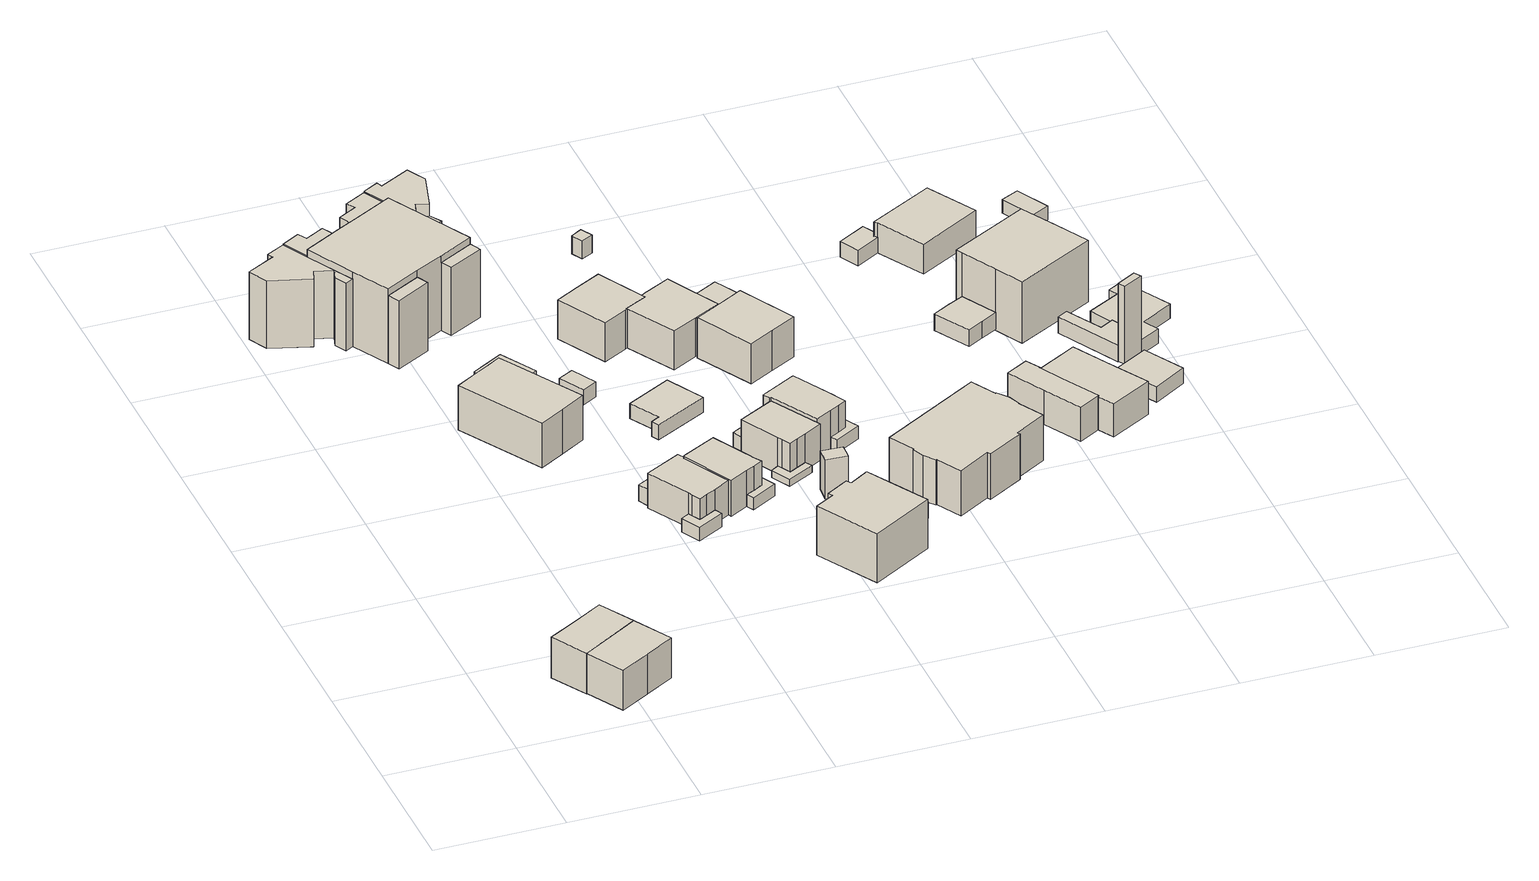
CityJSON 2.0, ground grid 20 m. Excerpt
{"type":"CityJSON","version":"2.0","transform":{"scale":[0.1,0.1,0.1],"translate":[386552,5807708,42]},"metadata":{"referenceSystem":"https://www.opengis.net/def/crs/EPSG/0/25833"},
"CityObjects":{
"building1":{"type":"Building","attributes":{"Gemeindeschluessel":"11000006","BezugspunktDach":"2200","function":"31001_1010","measuredHeight":9.32,"storeysAboveGround":2},"address":[{"country":"Germany","locality":"Berlin","thoroughfareNumber":"106","thoroughfareName":"Schütte-Lanz-Straße"}],"geometry":[{"type":"Solid","lod":"1","boundaries":[[[[0,1,2,3,4]],[[5,6,7,8,9]],[[5,9,4,3]],[[6,5,3,2]],[[7,6,2,1]],[[8,7,1,0]],[[9,8,0,4]]]]}]},
"building2":{"type":"Building","attributes":{"Gemeindeschluessel":"11000006","BezugspunktDach":"2200","function":"31001_1010","measuredHeight":9.25,"storeysAboveGround":2},"address":[{"country":"Germany","locality":"Berlin","thoroughfareNumber":"108","thoroughfareName":"Schütte-Lanz-Straße"}],"geometry":[{"type":"Solid","lod":"1","boundaries":[[[[10,11,12,1,13,0]],[[14,15,16,17,18,19]],[[14,19,0,13]],[[15,14,13,1]],[[16,15,1,12]],[[17,16,12,11]],[[18,17,11,10]],[[19,18,10,0]]]]}]},
"building3":{"type":"Building","attributes":{"Gemeindeschluessel":"11000006","BezugspunktDach":"2200","function":"31001_1010","measuredHeight":8.36,"storeysAboveGround":1},"address":[{"country":"Germany","locality":"Berlin","thoroughfareNumber":"99B","thoroughfareName":"Schütte-Lanz-Straße"}],"geometry":[{"type":"Solid","lod":"1","boundaries":[[[[20,21,22,23,24,25,26,27]],[[28,29,30,31,32,33,34,35]],[[28,35,27,26]],[[29,28,26,25]],[[30,29,25,24]],[[31,30,24,23]],[[32,31,23,22]],[[33,32,22,21]],[[34,33,21,20]],[[35,34,20,27]]]]}]},
"building4":{"type":"Building","attributes":{"Gemeindeschluessel":"11000006","function":"31001_1010"},"address":[{"country":"Germany","locality":"Berlin","thoroughfareNumber":"97, 99","thoroughfareName":"Schütte-Lanz-Straße"}],"children":["building4-1","building4-2","building4-3","building4-4","building4-5","building4-6","building4-7"]},
"building4-1":{"type":"BuildingPart","attributes":{"BezugspunktDach":"2200","measuredHeight":13.59,"storeysAboveGround":2},"parents":["building4"],"geometry":[{"type":"MultiSurface","lod":"1","boundaries":[[[36,37,38,39,40,41,42,43,44,45]],[[46,47,48,49,50,51,52,53,54,55]],[[56,57,58,55,45,44]],[[47,46,44,43]],[[59,60,43,42]],[[61,62,42,41]],[[50,49,41,40]],[[63,64,50,40,39]],[[52,51,39,38]],[[65,66,67,38,37]],[[54,53,37,36]],[[68,69,54,36,45]],[[46,55,58,57,56]],[[48,47,60,59]],[[49,70,48,62,61]],[[71,51,50,64,63]],[[53,52,67,66,65]],[[55,54,69,68]]]}]},
"building4-2":{"type":"BuildingPart","attributes":{"BezugspunktDach":"2200","measuredHeight":11.57,"storeysAboveGround":2},"parents":["building4"],"geometry":[{"type":"MultiSurface","lod":"1","boundaries":[[[61,72,73,74,75,76,77,78,79,80,81]],[[82,83,84,85,86,87,88,89,90,49,91]],[[82,91,81,80]],[[83,82,80,79]],[[84,83,79,78]],[[85,84,78,77]],[[86,85,77,76]],[[87,86,76,75]],[[88,87,75,74]],[[89,88,74,73]],[[90,89,73,72]],[[49,90,72,61]],[[91,92,59,62,81]],[[61,62,48,49]],[[48,59,92,91]]]}]},
"building4-3":{"type":"BuildingPart","attributes":{"BezugspunktDach":"2200","measuredHeight":11.34,"storeysAboveGround":2},"parents":["building4"],"geometry":[{"type":"MultiSurface","lod":"1","boundaries":[[[60,59,92,93,94,95]],[[96,97,91,48,47,98]],[[96,98,95,94]],[[97,96,94,93]],[[91,97,93,92]],[[98,47,60,95]],[[59,60,47,48]]]}]},
"building4-4":{"type":"BuildingPart","attributes":{"BezugspunktDach":"2200","measuredHeight":11.34,"storeysAboveGround":2},"parents":["building4"],"geometry":[{"type":"MultiSurface","lod":"1","boundaries":[[[58,57,99,100,101,102]],[[103,104,105,46,55,106]],[[103,106,102,101]],[[104,103,101,100]],[[105,104,100,99]],[[46,105,99,57]],[[107,68,55,58,102]],[[55,46,57,58]],[[106,55,68,107]]]}]},
"building4-5":{"type":"BuildingPart","attributes":{"BezugspunktDach":"2200","measuredHeight":11.31,"storeysAboveGround":2},"parents":["building4"],"geometry":[{"type":"MultiSurface","lod":"1","boundaries":[[[108,109,110,111,112,113,69,107,114,115,116]],[[117,118,106,54,119,120,121,122,123,124,125]],[[117,125,116,115]],[[118,117,115,114]],[[106,118,114,107]],[[119,54,69,113]],[[120,119,113,112]],[[121,120,112,111]],[[122,121,111,110]],[[123,122,110,109]],[[124,123,109,108]],[[125,124,108,116]],[[54,55,68,69]],[[107,68,55,106]]]}]},
"building4-6":{"type":"BuildingPart","attributes":{"BezugspunktDach":"2200","measuredHeight":11.34,"storeysAboveGround":2},"parents":["building4"],"geometry":[{"type":"MultiSurface","lod":"1","boundaries":[[[126,127,67,66]],[[52,128,129,53]],[[128,52,67,127]],[[129,128,127,126]],[[53,129,126,66]],[[52,53,66,67,130]]]}]},
"building4-7":{"type":"BuildingPart","attributes":{"BezugspunktDach":"2200","measuredHeight":11.34,"storeysAboveGround":2},"parents":["building4"],"geometry":[{"type":"Solid","lod":"1","boundaries":[[[[131,132,64,63]],[[50,133,134,51]],[[133,50,64,132]],[[134,133,132,131]],[[51,134,131,63]],[[51,63,64,50]]]]}]},
"building5":{"type":"Building","attributes":{"Gemeindeschluessel":"11000006","function":"31001_2463"},"address":[{"country":"Germany","locality":"Berlin","thoroughfareNumber":"99B (1)","thoroughfareName":"Schütte-Lanz-Straße"}],"children":["building5-1","building5-2"]},
"building5-1":{"type":"BuildingPart","attributes":{"BezugspunktDach":"2200","measuredHeight":3.86,"storeysAboveGround":1},"parents":["building5"],"geometry":[{"type":"MultiSurface","lod":"1","boundaries":[[[135,136,137,138,139]],[[140,141,142,143,144]],[[140,144,139,138]],[[141,140,138,137]],[[142,141,137,136]],[[143,142,136,135]],[[145,146,147,143,135,139]],[[148,144,147,146,145]]]}]},
"building5-2":{"type":"BuildingPart","attributes":{"BezugspunktDach":"2200","measuredHeight":2.86,"storeysAboveGround":1},"parents":["building5"],"geometry":[{"type":"Solid","lod":"1","boundaries":[[[[149,146,145,150]],[[144,147,151,152]],[[144,152,150,145]],[[151,147,146,149]],[[152,151,149,150]],[[147,144,145,146]]]]}]},
"building6":{"type":"Building","attributes":{"Gemeindeschluessel":"11000006","BezugspunktDach":"2200","function":"51009_1610","measuredHeight":2.29,"storeysAboveGround":0},"address":[{"country":"Germany","locality":"Berlin"}],"geometry":[{"type":"Solid","lod":"1","boundaries":[[[[153,154,155,156,157,158,159,160]],[[161,162,163,164,165,166,167,168]],[[161,168,160,159]],[[162,161,159,158]],[[163,162,158,157]],[[164,163,157,156]],[[165,164,156,155]],[[166,165,155,154]],[[167,166,154,153]],[[168,167,153,160]]]]}]},
"building7":{"type":"Building","attributes":{"Gemeindeschluessel":"11000006","function":"31001_1010"},"address":[{"country":"Germany","locality":"Berlin","thoroughfareNumber":"105","thoroughfareName":"Schütte-Lanz-Straße"}],"children":["building7-1","building7-2"]},
"building7-1":{"type":"BuildingPart","attributes":{"BezugspunktDach":"2200","measuredHeight":5.8,"storeysAboveGround":2},"parents":["building7"],"geometry":[{"type":"MultiSurface","lod":"1","boundaries":[[[169,170,171,172,173,174,175,176,177,178,179]],[[180,181,182,183,184,165,164,163,162,161,185]],[[180,185,179,178]],[[181,180,186,187,178,177],[186,188,189,187]],[[182,181,177,176]],[[183,182,176,175]],[[184,183,175,174]],[[165,184,174,173]],[[164,165,173,172]],[[163,164,172,171]],[[162,163,171,170]],[[161,162,170,169]],[[185,161,169,179]],[[189,188,186,187]]]}]},
"building7-2":{"type":"BuildingPart","attributes":{"BezugspunktDach":"2200","measuredHeight":3.05,"storeysAboveGround":2},"parents":["building7"],"geometry":[{"type":"Solid","lod":"1","boundaries":[[[[187,189,190,191,192]],[[193,194,188,186,195]],[[193,195,192,191]],[[194,193,191,190]],[[188,194,190,189]],[[195,186,187,192]],[[186,188,189,187]]]]}]},
"building8":{"type":"Building","attributes":{"Gemeindeschluessel":"11000006","BezugspunktDach":"2200","function":"51009_1611","measuredHeight":2.43,"storeysAboveGround":0},"address":[{"country":"Germany","locality":"Berlin"}],"geometry":[{"type":"Solid","lod":"1","boundaries":[[[[196,197,198,199]],[[200,201,202,203]],[[200,203,199,198]],[[201,200,198,197]],[[202,201,197,196]],[[203,202,196,199]]]]}]},
"building9":{"type":"Building","attributes":{"Gemeindeschluessel":"11000006","function":"31001_1010"},"address":[{"country":"Germany","locality":"Berlin","thoroughfareNumber":"105A","thoroughfareName":"Schütte-Lanz-Straße"}],"children":["building9-1","building9-2"]},
"building9-1":{"type":"BuildingPart","attributes":{"BezugspunktDach":"2200","measuredHeight":6.02,"storeysAboveGround":2},"parents":["building9"],"geometry":[{"type":"MultiSurface","lod":"1","boundaries":[[[204,205,206,207,208,209,210,211,212,213,214]],[[215,216,217,218,219,220,221,222,223,224,225]],[[215,225,214,213]],[[226,227,213,212]],[[216,215,228,229,230]],[[217,216,212,211]],[[218,217,211,210]],[[219,218,210,209]],[[220,219,209,208]],[[221,220,208,207]],[[222,221,207,206]],[[223,222,206,205]],[[224,223,205,204]],[[225,224,204,214]],[[230,229,228,227,226]]]}]},
"building9-2":{"type":"BuildingPart","attributes":{"BezugspunktDach":"2200","measuredHeight":2.56,"storeysAboveGround":2},"parents":["building9"],"geometry":[{"type":"Solid","lod":"1","boundaries":[[[[231,227,226,232,233]],[[234,230,229,188,194]],[[234,194,233,232]],[[230,234,232,226]],[[188,229,227,231]],[[194,188,231,233]],[[229,230,226,227]]]]}]},
"building10":{"type":"Building","attributes":{"Gemeindeschluessel":"11000006","BezugspunktDach":"2200","function":"51009_1610","measuredHeight":2.01,"storeysAboveGround":0},"address":[{"country":"Germany","locality":"Berlin"}],"geometry":[{"type":"Solid","lod":"1","boundaries":[[[[235,236,237,238,239,240,241,242]],[[243,220,219,218,244,245,246,222]],[[243,222,242,241]],[[220,243,241,240]],[[219,220,240,239]],[[218,219,239,238]],[[244,218,238,237]],[[245,244,237,236]],[[246,245,236,235]],[[222,246,235,242]]]]}]},
"building11":{"type":"Building","attributes":{"Gemeindeschluessel":"11000006","BezugspunktDach":"2200","function":"31001_2463","measuredHeight":2.51,"storeysAboveGround":1},"address":[{"country":"Germany","locality":"Berlin","thoroughfareNumber":"101 (1)","thoroughfareName":"Schütte-Lanz-Straße"}],"geometry":[{"type":"Solid","lod":"1","boundaries":[[[[247,248,249,250,251,252]],[[253,254,255,256,257,258]],[[253,258,252,251]],[[254,253,251,250]],[[255,254,250,249]],[[256,255,249,248]],[[257,256,248,247]],[[258,257,247,252]]]]}]},
"building12":{"type":"Building","attributes":{"Gemeindeschluessel":"11000006","BezugspunktDach":"2200","function":"31001_1010","measuredHeight":9.76,"storeysAboveGround":2},"address":[{"country":"Germany","locality":"Berlin","thoroughfareNumber":"64","thoroughfareName":"Jenbacher Weg"}],"geometry":[{"type":"Solid","lod":"1","boundaries":[[[[259,260,261,262,263,264,265,266,267,268]],[[269,270,271,272,273,274,275,276,277,278]],[[269,278,268,267]],[[270,269,267,266]],[[271,270,266,265]],[[272,271,265,264]],[[273,272,264,263]],[[274,273,263,262]],[[275,274,262,261]],[[276,275,261,260]],[[277,276,260,259]],[[278,277,259,268]]]]}]},
"building13":{"type":"Building","attributes":{"Gemeindeschluessel":"11000006","BezugspunktDach":"2200","function":"31001_1010","measuredHeight":7.07,"storeysAboveGround":2},"address":[{"country":"Germany","locality":"Berlin","thoroughfareNumber":"101","thoroughfareName":"Schütte-Lanz-Straße"}],"geometry":[{"type":"Solid","lod":"1","boundaries":[[[[279,280,281,282,283,284,285,286,287]],[[288,289,290,291,292,293,294,295,296]],[[288,296,287,286]],[[289,288,286,285]],[[290,289,285,284]],[[291,290,284,283]],[[292,291,283,282]],[[293,292,282,281]],[[294,293,281,280]],[[295,294,280,279]],[[296,295,279,287]]]]}]},
"building14":{"type":"Building","attributes":{"Gemeindeschluessel":"11000006","BezugspunktDach":"2200","function":"51009_1610","measuredHeight":1.21,"storeysAboveGround":0},"address":[{"country":"Germany","locality":"Berlin"}],"geometry":[{"type":"Solid","lod":"1","boundaries":[[[[297,298,299,300,301,302,303,304]],[[305,306,307,308,309,310,311,312]],[[305,312,304,303]],[[306,305,303,302]],[[307,306,302,301]],[[308,307,301,300]],[[309,308,300,299]],[[310,309,299,298]],[[311,310,298,297]],[[312,311,297,304]]]]}]},
"building15":{"type":"Building","attributes":{"Gemeindeschluessel":"11000006","function":"31001_1010"},"address":[{"country":"Germany","locality":"Berlin","thoroughfareNumber":"105B","thoroughfareName":"Schütte-Lanz-Straße"}],"children":["building15-1","building15-2"]},
"building15-1":{"type":"BuildingPart","attributes":{"BezugspunktDach":"2200","measuredHeight":6.05,"storeysAboveGround":2},"parents":["building15"],"geometry":[{"type":"MultiSurface","lod":"1","boundaries":[[[313,314,315,316,317,318,319,320,321,322,323]],[[324,325,326,327,328,329,330,331,332,333,334]],[[324,334,323,322]],[[335,336,322,321]],[[325,324,337,338]],[[326,325,321,320]],[[327,326,320,319]],[[328,327,319,318]],[[329,328,318,317]],[[330,329,317,316]],[[331,330,316,315]],[[332,331,315,314]],[[333,332,314,313]],[[334,333,313,323]],[[338,337,336,335]]]}]},
"building15-2":{"type":"BuildingPart","attributes":{"BezugspunktDach":"2200","measuredHeight":3.21,"storeysAboveGround":2},"parents":["building15"],"geometry":[{"type":"Solid","lod":"1","boundaries":[[[[336,335,339,340,341]],[[342,343,338,337,344]],[[342,344,341,340]],[[343,342,340,339]],[[338,343,339,335]],[[344,337,336,341]],[[338,335,336,337]]]]}]},
"building16":{"type":"Building","attributes":{"Gemeindeschluessel":"11000006","BezugspunktDach":"2200","function":"31001_1313","measuredHeight":6.46,"storeysAboveGround":1},"address":[{"country":"Germany","locality":"Berlin","thoroughfareNumber":"64 (2)","thoroughfareName":"Jenbacher Weg"}],"geometry":[{"type":"Solid","lod":"1","boundaries":[[[[345,346,347,348]],[[349,350,351,352]],[[349,352,348,347]],[[350,349,347,346]],[[351,350,346,345]],[[352,351,345,348]]]]}]},
"building17":{"type":"Building","attributes":{"Gemeindeschluessel":"11000006","BezugspunktDach":"2200","function":"31001_2463","measuredHeight":2.78,"storeysAboveGround":1},"address":[{"country":"Germany","locality":"Berlin","thoroughfareNumber":"64 (1)","thoroughfareName":"Jenbacher Weg"}],"geometry":[{"type":"Solid","lod":"1","boundaries":[[[[353,354,355,356,357,358]],[[359,360,361,362,363,364]],[[359,364,358,357]],[[360,359,357,356]],[[361,360,356,355]],[[362,361,355,354]],[[363,362,354,353]],[[364,363,353,358]]]]}]},
"building18":{"type":"Building","attributes":{"Gemeindeschluessel":"11000006","BezugspunktDach":"2200","function":"31001_1010","measuredHeight":7.15,"storeysAboveGround":2},"address":[{"country":"Germany","locality":"Berlin","thoroughfareNumber":"101A","thoroughfareName":"Schütte-Lanz-Straße"}],"geometry":[{"type":"Solid","lod":"1","boundaries":[[[[281,365,366,367,368,369,370,371,284,283,282]],[[291,290,372,373,374,375,376,377,378,293,292]],[[291,292,282,283]],[[290,291,283,284]],[[372,290,284,371]],[[373,372,371,370]],[[374,373,370,369]],[[375,374,369,368]],[[376,375,368,367]],[[377,376,367,366]],[[378,377,366,365]],[[293,378,365,281]],[[292,293,281,282]]]]}]},
"building19":{"type":"Building","attributes":{"Gemeindeschluessel":"11000006","function":"31001_1010"},"address":[{"country":"Germany","locality":"Berlin","thoroughfareNumber":"105C","thoroughfareName":"Schütte-Lanz-Straße"}],"children":["building19-1","building19-2"]},
"building19-1":{"type":"BuildingPart","attributes":{"BezugspunktDach":"2200","measuredHeight":7.39,"storeysAboveGround":2},"parents":["building19"],"geometry":[{"type":"MultiSurface","lod":"1","boundaries":[[[379,380,381,382,383,384,385,386,387,388,389]],[[390,391,392,393,394,395,396,397,398,399,400]],[[401,402,389,388]],[[390,400,343,403,404]],[[391,390,388,387]],[[392,391,387,386]],[[393,392,386,385]],[[394,393,385,384]],[[395,394,384,383]],[[396,395,383,382]],[[397,396,382,381]],[[398,397,381,380]],[[399,398,380,379]],[[400,399,379,389]],[[404,403,343,402,401]]]}]},
"building19-2":{"type":"BuildingPart","attributes":{"BezugspunktDach":"2200","measuredHeight":2.58,"storeysAboveGround":2},"parents":["building19"],"geometry":[{"type":"MultiSurface","lod":"1","boundaries":[[[405,402,401,406,407]],[[408,403,343,342,409]],[[408,409,407,406]],[[403,408,406,401]],[[342,343,402,405]],[[409,342,405,407]],[[343,403,410,401,402]]]}]},
"building20":{"type":"Building","attributes":{"Gemeindeschluessel":"11000006","BezugspunktDach":"2200","function":"51009_1610","measuredHeight":3,"storeysAboveGround":0},"address":[{"country":"Germany","locality":"Berlin"}],"geometry":[{"type":"Solid","lod":"1","boundaries":[[[[411,412,413,414]],[[415,416,417,418]],[[415,418,414,413]],[[416,415,413,412]],[[417,416,412,411]],[[418,417,411,414]]]]}]},
"building21":{"type":"Building","attributes":{"Gemeindeschluessel":"11000006","BezugspunktDach":"2200","function":"51009_1610","measuredHeight":2.23,"storeysAboveGround":0},"address":[{"country":"Germany","locality":"Berlin"}],"geometry":[{"type":"Solid","lod":"1","boundaries":[[[[419,420,421,422,423,424,425,426]],[[395,394,393,392,427,428,429,396]],[[395,396,426,425]],[[394,395,425,424]],[[393,394,424,423]],[[392,393,423,422]],[[427,392,422,421]],[[428,427,421,420]],[[429,428,420,419]],[[396,429,419,426]]]]}]},
"building22":{"type":"Building","attributes":{"Gemeindeschluessel":"11000006","BezugspunktDach":"2200","function":"31001_1010","measuredHeight":7.42,"storeysAboveGround":2},"address":[{"country":"Germany","locality":"Berlin","thoroughfareNumber":"103","thoroughfareName":"Schütte-Lanz-Straße"}],"geometry":[{"type":"Solid","lod":"1","boundaries":[[[[430,431,432,433,434,435,436]],[[437,438,439,440,441,442,443]],[[437,443,436,435]],[[438,437,435,434]],[[439,438,434,433]],[[440,439,433,432]],[[441,440,432,431]],[[442,441,431,430]],[[443,442,430,436]]]]}]},
"building23":{"type":"Building","attributes":{"Gemeindeschluessel":"11000006","BezugspunktDach":"2200","function":"51009_1610","measuredHeight":5.86,"storeysAboveGround":0},"address":[{"country":"Germany","locality":"Berlin"}],"geometry":[{"type":"Solid","lod":"1","boundaries":[[[[444,445,446,447]],[[448,449,450,451]],[[448,451,447,446]],[[449,448,446,445]],[[450,449,445,444]],[[451,450,444,447]]]]}]},
"building24":{"type":"Building","attributes":{"Gemeindeschluessel":"11000006","BezugspunktDach":"2200","function":"31001_1010","measuredHeight":9.47,"storeysAboveGround":1},"address":[{"country":"Germany","locality":"Berlin","thoroughfareNumber":"62","thoroughfareName":"Jenbacher Weg"}],"geometry":[{"type":"Solid","lod":"1","boundaries":[[[[452,453,454,455,456,457,458,459,460,461,462,463,464,465,466,467,468,469,470]],[[471,472,473,474,475,476,477,478,479,480,481,482,483,484,485,486,487,488,489]],[[471,489,470,469]],[[472,471,469,468]],[[473,472,468,467]],[[474,473,467,466]],[[475,474,466,465]],[[476,475,465,464]],[[477,476,464,463]],[[478,477,463,462]],[[479,478,462,461]],[[480,479,461,460]],[[481,480,460,459]],[[482,481,459,458]],[[483,482,458,457]],[[484,483,457,456]],[[485,484,456,455]],[[486,485,455,454]],[[487,486,454,453]],[[488,487,453,452]],[[489,488,452,470]]]]}]},
"building25":{"type":"Building","attributes":{"Gemeindeschluessel":"11000006","BezugspunktDach":"2200","function":"31001_2463","measuredHeight":2.57,"storeysAboveGround":1},"address":[{"country":"Germany","locality":"Berlin","thoroughfareNumber":"34 (1)","thoroughfareName":"Sandhofweg"}],"geometry":[{"type":"Solid","lod":"1","boundaries":[[[[490,491,492,493,494,495]],[[496,497,498,499,500,501]],[[496,501,495,494]],[[497,496,494,493]],[[498,497,493,492]],[[499,498,492,491]],[[500,499,491,490]],[[501,500,490,495]]]]}]},
"building26":{"type":"Building","attributes":{"Gemeindeschluessel":"11000006","function":"31001_1010"},"address":[{"country":"Germany","locality":"Berlin","thoroughfareNumber":"60","thoroughfareName":"Jenbacher Weg"}],"children":["building26-1","building26-2"]},
"building26-1":{"type":"BuildingPart","attributes":{"BezugspunktDach":"2200","measuredHeight":6.46,"storeysAboveGround":1},"parents":["building26"],"geometry":[{"type":"MultiSurface","lod":"1","boundaries":[[[502,503,504,505,506,507,508,509,510,511,512,513]],[[514,515,516,517,518,519,520,521,522,523,524,525]],[[514,525,513,512]],[[515,514,512,511]],[[516,515,511,510]],[[517,516,510,509]],[[518,517,509,508]],[[519,518,508,507]],[[520,519,507,506]],[[521,520,506,505]],[[522,521,505,504]],[[523,522,504,503]],[[524,523,503,502]],[[526,527,513,525]],[[528,524,502,527,529,526]]]}]},
"building26-2":{"type":"BuildingPart","attributes":{"BezugspunktDach":"2200","measuredHeight":6.69,"storeysAboveGround":1},"parents":["building26"],"geometry":[{"type":"MultiSurface","lod":"1","boundaries":[[[530,531,532,533,534,535,536,537,538]],[[539,514,525,526,522,521,540,541,542]],[[539,542,538,537]],[[514,539,537,536]],[[525,514,536,535]],[[527,513,525,535,534]],[[504,503,502,527,526,534,533]],[[521,522,533,532]],[[540,521,532,531]],[[541,540,531,530]],[[542,541,530,538]],[[526,525,513,527]],[[522,523,503,504]],[[523,524,502,503,543]],[[524,526,527,502]]]}]},
"building27":{"type":"Building","attributes":{"Gemeindeschluessel":"11000006","BezugspunktDach":"2200","function":"31001_2463","measuredHeight":3.49,"storeysAboveGround":1},"address":[{"country":"Germany","locality":"Berlin","thoroughfareNumber":"103A (1)","thoroughfareName":"Schütte-Lanz-Straße"}],"geometry":[{"type":"Solid","lod":"1","boundaries":[[[[544,545,546,547,548,549]],[[550,551,552,553,554,555]],[[550,555,549,548]],[[551,550,548,547]],[[552,551,547,546]],[[553,552,546,545]],[[554,553,545,544]],[[555,554,544,549]]]]}]},
"building28":{"type":"Building","attributes":{"Gemeindeschluessel":"11000006","BezugspunktDach":"2200","function":"31001_1010","measuredHeight":6.04,"storeysAboveGround":1},"address":[{"country":"Germany","locality":"Berlin","thoroughfareNumber":"34","thoroughfareName":"Sandhofweg"}],"geometry":[{"type":"Solid","lod":"1","boundaries":[[[[556,557,558,559,560,561]],[[497,562,563,564,499,498]],[[497,498,561,560]],[[562,497,560,559]],[[563,562,559,558]],[[564,563,558,557]],[[499,564,557,556]],[[498,499,556,561]]]]}]},
"building29":{"type":"Building","attributes":{"Gemeindeschluessel":"11000006","BezugspunktDach":"2200","function":"31001_1010","measuredHeight":11.39,"storeysAboveGround":2},"address":[{"country":"Germany","locality":"Berlin","thoroughfareNumber":"103A","thoroughfareName":"Schütte-Lanz-Straße"}],"geometry":[{"type":"Solid","lod":"1","boundaries":[[[[565,566,567,568,569,570,571]],[[572,573,574,575,576,577,578]],[[572,578,571,570]],[[573,572,570,569]],[[574,573,569,568]],[[575,574,568,567]],[[576,575,567,566]],[[577,576,566,565]],[[578,577,565,571]]]]}]},
"building30":{"type":"Building","attributes":{"Gemeindeschluessel":"11000006","BezugspunktDach":"2200","function":"31001_2463","measuredHeight":2.6,"storeysAboveGround":1},"address":[{"country":"Germany","locality":"Berlin","thoroughfareNumber":"58 (2)","thoroughfareName":"Jenbacher Weg"}],"geometry":[{"type":"Solid","lod":"1","boundaries":[[[[579,580,581,582]],[[583,584,585,586]],[[583,586,582,581]],[[584,583,581,580]],[[585,584,580,579]],[[586,585,579,582]]]]}]},
"building31":{"type":"Building","attributes":{"Gemeindeschluessel":"11000006","BezugspunktDach":"2200","function":"31001_2723","measuredHeight":2.65,"storeysAboveGround":1},"address":[{"country":"Germany","locality":"Berlin","thoroughfareNumber":"58 (1)","thoroughfareName":"Jenbacher Weg"}],"geometry":[{"type":"Solid","lod":"1","boundaries":[[[[587,588,589,590,591,592,593,594]],[[595,596,597,598,599,600,601,602]],[[595,602,594,593]],[[596,595,593,592]],[[597,596,592,591]],[[598,597,591,590]],[[599,598,590,589]],[[600,599,589,588]],[[601,600,588,587]],[[602,601,587,594]]]]}]},
"building32":{"type":"Building","attributes":{"Gemeindeschluessel":"11000006","BezugspunktDach":"2200","function":"51009_1610","measuredHeight":13.03,"storeysAboveGround":0},"address":[{"country":"Germany","locality":"Berlin"}],"geometry":[{"type":"Solid","lod":"1","boundaries":[[[[603,604,605,606]],[[607,608,609,610]],[[607,610,606,605]],[[608,607,605,604]],[[609,608,604,603]],[[610,609,603,606]]]]}]},
"building33":{"type":"Building","attributes":{"Gemeindeschluessel":"11000006","BezugspunktDach":"2200","function":"31001_1010","measuredHeight":3.5,"storeysAboveGround":1},"address":[{"country":"Germany","locality":"Berlin","thoroughfareNumber":"58","thoroughfareName":"Jenbacher Weg"}],"geometry":[{"type":"Solid","lod":"1","boundaries":[[[[611,612,613,614,615,616,617,618,619,620,621,622,623,624,625]],[[626,627,628,629,630,631,632,633,600,599,634,598,635,597,636]],[[626,636,625,624]],[[627,626,624,623]],[[628,627,623,622]],[[629,628,622,621]],[[630,629,621,620]],[[631,630,620,619]],[[632,631,619,618]],[[633,632,618,617]],[[600,633,617,616]],[[599,600,616,615]],[[634,599,615,614]],[[598,634,614,613]],[[635,598,613,612]],[[597,635,612,611]],[[636,597,611,625]]]]}]},
"building34":{"type":"Building","attributes":{"Gemeindeschluessel":"11000006","BezugspunktDach":"2200","function":"31001_2463","measuredHeight":2.27,"storeysAboveGround":1},"address":[{"country":"Germany","locality":"Berlin","thoroughfareNumber":"34 (2)","thoroughfareName":"Sandhofweg"}],"geometry":[{"type":"Solid","lod":"1","boundaries":[[[[637,638,639,640]],[[641,642,643,644]],[[641,644,640,639]],[[642,641,639,638]],[[643,642,638,637]],[[644,643,637,640]]]]}]}
},
"vertices":[
[129,67,89],[219,121,89],[188,175,89],[143,148,89],[97,122,89],[143,148,21],[188,175,21],[219,121,21],[129,67,21],[97,122,21],
[162,9,89],[208,36,89],[253,62,89],[174,94,89],[174,94,22],[219,121,22],[253,62,22],[208,36,22],[162,9,22],[129,67,22],
[269,619,96],[308,642,96],[347,665,96],[281,777,96],[270,795,96],[251,783,96],[231,772,96],[193,749,96],[231,772,22],[251,783,22],[270,795,22],[281,777,22],[347,665,22],[308,642,22],[269,619,22],[193,749,22],
[134,1010,137],[165,953,137],[219,982,137],[263,1005,137],[317,1034,137],[286,1092,137],[245,1167,137],[184,1134,137],[152,1117,137],[94,1085,137],[152,1117,12],[184,1134,12],[245,1167,12],[286,1092,12],[317,1034,12],[263,1005,12],[219,982,12],[165,953,12],[134,1010,12],[94,1085,12],[152,1117,88],[152,1117,126],[94,1085,126],[245,1167,126],[184,1134,126],[286,1092,128],[245,1167,128],[263,1005,126],[317,1034,126],[165,953,45],[165,953,126],[219,982,126],[94,1085,125],[134,1010,125],[260,1140,12],[263,1005,69],
[299,1099,128],[289,1116,128],[270,1122,128],[279,1151,128],[298,1145,128],[315,1206,128],[299,1236,128],[252,1211,128],[248,1220,128],[224,1207,128],[248,1220,12],[252,1211,12],[299,1236,12],[315,1206,12],[298,1145,12],[279,1151,12],[270,1122,12],[289,1116,12],[299,1099,12],[224,1207,12],[224,1207,126],
[191,1189,126],[199,1176,126],[170,1160,126],[199,1176,12],[191,1189,12],[170,1160,12],
[138,1143,126],[109,1127,126],[101,1141,126],[73,1125,126],[101,1141,12],[109,1127,12],[138,1143,12],[73,1125,12],[73,1125,125],
[20,1048,125],[83,1029,125],[89,1048,125],[117,1040,125],[112,1021,125],[121,1003,125],[45,1110,125],[49,1101,125],[5,1078,125],[49,1101,12],[45,1110,12],[121,1003,12],[112,1021,12],[117,1040,12],[89,1048,12],[83,1029,12],[20,1048,12],[5,1078,12],
[175,935,126],[228,964,126],[228,964,12],[175,935,12],[219,982,90],
[272,988,126],[326,1017,126],[326,1017,12],[272,988,12],
[281,777,54],[330,805,54],[297,861,54],[273,847,54],[248,833,54],[273,847,20],[297,861,20],[330,805,20],[281,777,20],[248,833,20],[248,833,49],[270,795,49],[270,795,20],[248,833,43],
[251,783,49],[228,821,49],[251,783,20],[228,821,20],
[412,374,42],[453,396,42],[447,407,42],[432,399,42],[419,392,42],[412,405,42],[409,411,42],[396,404,42],[409,411,19],[412,405,19],[419,392,19],[432,399,19],[447,407,19],[453,396,19],[412,374,19],[396,404,19],
[409,411,77],[412,405,77],[419,392,77],[432,399,77],[447,407,77],[472,421,77],[433,495,77],[435,497,77],[429,507,77],[374,478,77],[373,477,77],[374,478,19],[429,507,19],[435,497,19],[433,495,19],[472,421,19],[373,477,19],[374,478,22],[374,478,49],[429,507,22],[429,507,49],
[426,513,49],[420,523,49],[366,494,49],[420,523,22],[426,513,22],[366,494,22],
[379,748,46],[402,761,46],[381,800,46],[357,787,46],[381,800,21],[402,761,21],[379,748,21],[357,787,21],
[472,421,80],[474,415,80],[503,431,80],[517,439,80],[531,446,80],[523,459,80],[520,465,80],[488,525,80],[486,524,80],[435,497,80],[433,495,80],[435,497,20],[486,524,20],[488,525,20],[520,465,20],[523,459,20],[531,446,20],[517,439,20],[503,431,20],[474,415,20],[472,421,20],[433,495,20],[486,524,48],[435,497,48],[435,497,25],[435,497,22],[486,524,22],
[429,507,48],[477,540,48],[426,513,48],[477,540,22],
[509,420,40],[549,442,40],[533,472,40],[520,465,40],[523,459,40],[531,446,40],[518,438,40],[503,431,40],[518,438,20],[533,472,20],[549,442,20],[509,420,20],
[454,649,45],[441,642,45],[447,631,45],[529,674,45],[497,732,45],[428,695,45],[497,732,20],[529,674,20],[447,631,20],[441,642,20],[454,649,20],[428,695,20],
[607,189,101],[703,245,101],[679,286,101],[648,340,101],[647,340,101],[618,322,101],[613,329,101],[578,308,101],[582,301,101],[552,284,101],[582,301,19],[578,308,19],[613,329,19],[618,322,19],[647,340,19],[648,340,19],[679,286,19],[703,245,19],[607,189,19],[552,284,19],
[445,839,86],[483,859,86],[486,861,86],[485,863,86],[520,881,86],[517,886,86],[479,957,86],[441,937,86],[403,916,86],[441,937,21],[479,957,21],[517,886,21],[520,881,21],[485,863,21],[486,861,21],[483,859,21],[445,839,21],[403,916,21],
[577,457,32],[618,479,32],[612,489,32],[597,481,32],[584,474,32],[577,487,32],[573,494,32],[561,487,32],[573,494,20],[577,487,20],[584,474,20],[597,481,20],[612,489,20],[618,479,20],[577,457,20],[561,487,20],
[573,494,80],[577,487,80],[584,474,80],[597,481,80],[612,489,80],[640,505,80],[637,510,80],[596,583,80],[594,582,80],[543,555,80],[541,554,80],[543,555,19],[594,582,19],[596,583,19],[637,510,19],[640,505,19],[612,489,19],[597,481,19],[584,474,19],[577,487,19],[573,494,19],[541,554,19],[594,582,49],[543,555,49],[543,555,22],[594,582,22],
[588,593,49],[585,598,49],[535,571,49],[585,598,22],[588,593,22],[535,571,22],
[646,409,85],[647,433,85],[614,435,85],[612,411,85],[614,435,20],[647,433,20],[646,409,20],[612,411,20],
[647,340,46],[648,340,46],[679,286,46],[730,317,46],[684,395,46],[633,364,46],[684,395,18],[730,317,18],[679,286,18],[648,340,18],[647,340,18],[633,364,18],
[528,786,86],[568,807,86],[570,808,86],[609,829,86],[587,870,86],[565,912,86],[523,890,86],[523,890,21],[565,912,21],[587,870,21],[609,829,21],[570,808,21],[568,807,21],[528,786,21],
[594,582,86],[596,583,86],[637,510,86],[662,523,86],[677,531,86],[690,539,86],[683,552,86],[680,558,86],[644,623,86],[643,623,86],[588,593,86],[643,623,20],[644,623,20],[680,558,20],[683,552,20],[690,539,20],[677,531,20],[662,523,20],[637,510,20],[596,583,20],[594,582,20],[588,593,20],[643,623,47],[588,593,47],[643,623,22],[643,623,44],
[585,598,47],[635,639,47],[580,609,47],[635,639,22],[580,609,22],[643,623,28],
[505,1091,52],[523,1100,52],[513,1118,52],[496,1108,52],[513,1118,22],[523,1100,22],[505,1091,22],[496,1108,22],
[668,513,42],[708,535,42],[692,564,42],[680,558,42],[683,552,42],[690,539,42],[677,531,42],[662,523,42],[692,564,20],[708,535,20],[668,513,20],
[618,720,85],[657,741,85],[697,763,85],[650,851,85],[610,829,85],[609,829,85],[570,808,85],[609,829,18],[610,829,18],[650,851,18],[697,763,18],[657,741,18],[618,720,18],[570,808,18],
[609,829,79],[650,851,79],[628,892,79],[587,870,79],[628,892,20],[650,851,20],[609,829,20],[587,870,20],
[733,382,93],[732,382,93],[740,363,93],[740,362,93],[753,346,93],[754,347,93],[776,308,93],[826,338,93],[829,333,93],[885,366,93],[882,370,93],[932,399,93],[910,438,93],[911,438,93],[903,458,93],[890,474,93],[889,473,93],[867,512,93],[711,421,93],[867,512,17],[889,473,17],[890,474,17],[903,458,17],[911,438,17],[910,438,17],[932,399,17],[882,370,17],[885,366,17],[829,333,17],[826,338,17],[776,308,17],[754,347,17],[753,346,17],[740,362,17],[740,363,17],[732,382,17],[733,382,17],[711,421,17],
[862,948,42],[899,969,42],[895,974,42],[902,978,42],[889,1002,42],[846,978,42],[889,1002,16],[902,978,16],[895,974,16],[899,969,16],[862,948,16],[846,978,16],
[1006,483,75],[1014,468,75],[1030,441,75],[1029,440,75],[1043,416,75],[1108,452,75],[1078,503,75],[1073,512,75],[1069,519,75],[1040,570,75],[978,535,75],[977,535,75],[978,535,20],[1040,570,20],[1069,519,20],[1073,512,20],[1078,503,20],[1108,452,20],[1043,416,20],[1029,440,20],[1030,441,20],[1014,468,20],[1006,483,20],[977,535,20],[997,499,20],[997,499,75],[1001,492,20],[997,499,74],
[963,479,77],[996,421,77],[1029,440,77],[1030,441,77],[997,499,77],[977,535,77],[978,535,77],[965,557,77],[931,538,77],[965,557,20],[996,421,20],[963,479,20],[931,538,20],[1014,468,52],
[942,721,32],[967,735,32],[992,749,32],[962,803,32],[936,790,32],[911,776,32],[936,790,4],[962,803,4],[992,749,4],[967,735,4],[942,721,4],[911,776,4],
[899,969,66],[940,897,66],[1038,951,66],[994,1028,66],[902,978,66],[895,974,66],[994,1028,16],[1038,951,16],[940,897,16],
[962,803,105],[992,749,105],[1015,706,105],[1138,771,105],[1108,825,105],[1078,878,105],[957,813,105],[1078,878,2],[1108,825,2],[1138,771,2],[1015,706,2],[992,749,2],[962,803,2],[957,813,2],
[1128,472,49],[1179,503,49],[1144,565,49],[1092,535,49],[1144,565,23],[1179,503,23],[1128,472,23],[1092,535,23],
[1114,589,48],[1144,606,48],[1138,616,48],[1146,620,48],[1129,652,48],[1108,640,48],[1077,695,48],[1061,686,48],[1077,695,21],[1108,640,21],[1129,652,21],[1146,620,21],[1138,616,21],[1144,606,21],[1114,589,21],[1061,686,21],
[1120,579,152],[1151,595,152],[1144,606,152],[1114,589,152],[1144,606,22],[1151,595,22],[1120,579,22],[1114,589,22],
[1129,652,45],[1145,623,45],[1146,620,45],[1144,619,45],[1138,616,45],[1144,606,45],[1151,595,45],[1183,613,45],[1170,637,45],[1220,666,45],[1203,697,45],[1177,742,45],[1153,729,45],[1160,715,45],[1110,688,45],[1160,715,21],[1153,729,21],[1177,742,21],[1203,697,21],[1220,666,21],[1170,637,21],[1183,613,21],[1151,595,21],[1144,619,21],[1145,623,21],[1110,688,21],
[1121,946,42],[1148,960,42],[1122,1011,42],[1095,998,42],[1122,1011,19],[1148,960,19],[1121,946,19],[1095,998,19]
]}
